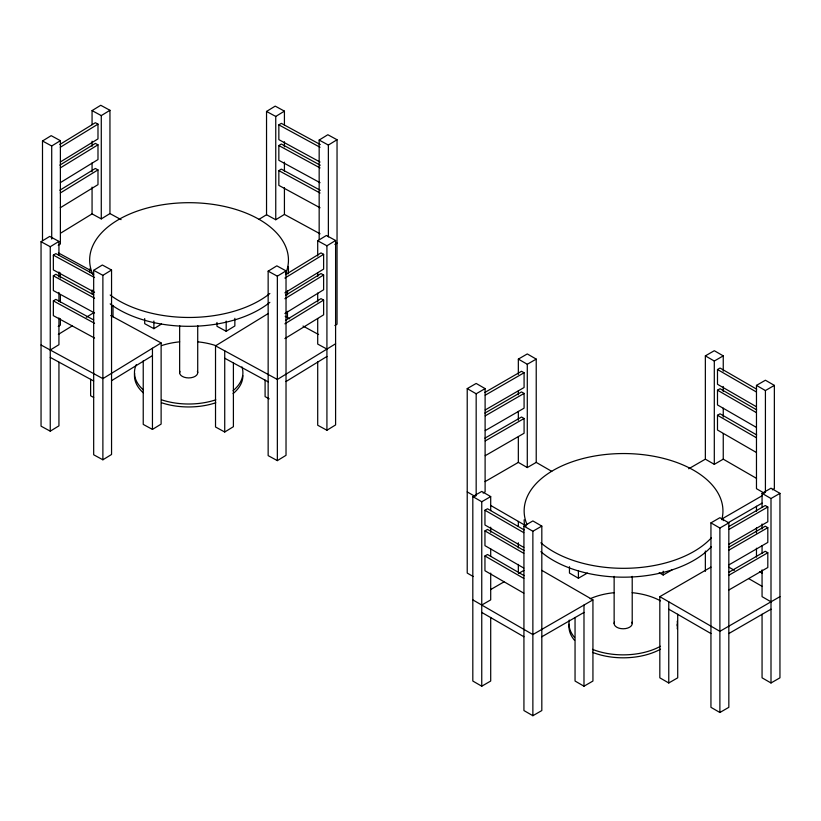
<?xml version="1.0" encoding="UTF-8"?>
<svg xmlns="http://www.w3.org/2000/svg" width="821" height="821" viewBox="0 0 821 821"><rect width="100%" height="100%" fill="white"/><g stroke="black" fill="none" stroke-linecap="round" stroke-linejoin="round"><path stroke-width="1.23" d="M42.497 240.45L42.497 140.986L51.179 135.66L60.385 140.668L60.385 243.97L58.219 245.294M92.065 124.628L92.065 110.599L100.747 105.283L109.952 110.291L109.952 213.583L101.281 218.899L92.065 213.891L60.857 233.02M51.713 239.085L51.713 145.994L60.385 140.668M101.281 218.899L101.281 115.607L109.952 110.291M59.841 144.486L95.359 122.719L97.986 124.145L97.986 138.903L60.323 161.994M60.323 147.236L97.986 124.145M59.841 165.144L95.359 143.377L97.986 144.804L97.986 159.561L60.323 182.652M60.323 167.895L97.986 144.804M59.841 190.226L95.359 168.459L97.986 169.896L97.986 184.653L60.323 207.734M60.323 192.976L97.986 169.896M58.938 362.256L58.938 425.853L50.255 431.169L41.05 426.171L41.05 241.713L49.722 236.397L58.938 241.405L58.938 255.434M259.005 219.351L266.538 214.733L266.538 111.44L275.209 106.125L284.425 111.133L284.425 125.161M50.255 431.169L50.255 246.721L58.938 241.405M266.538 214.733L275.753 219.741L275.753 116.449L284.425 111.133M94.548 292.307L53.355 269.904L53.355 255.146L55.838 253.627L93.686 274.214M320.036 162.035L278.842 139.632L278.842 124.874L281.326 123.355L320.282 144.547M94.548 312.965L53.355 290.562L53.355 275.805L55.838 274.286L93.686 294.872M320.036 182.693L278.842 160.29L278.842 145.533L281.326 144.014L320.282 165.206M93.676 270.325L102.348 265.009L111.553 270.017L111.553 454.475L102.882 459.791L93.676 454.783L93.676 270.325L102.882 275.333L111.553 270.017M94.548 338.047L53.355 315.654L53.355 300.897L55.838 299.378L93.686 319.954M319.164 239.527L319.164 140.052L327.836 134.736L337.041 139.744L337.041 324.203L334.876 325.526M320.036 207.775L278.842 185.382L278.842 170.624L281.326 169.105L320.282 190.287M328.369 236.879L328.369 145.06L337.041 139.744M58.219 326.46L60.385 325.126L60.385 318.764M58.332 334.414L72.32 325.834M86.308 317.265L93.871 312.627M50.255 350.013L58.938 344.697L58.938 317.922M275.753 219.741L284.425 214.425L284.425 187.64M144.691 318.579L144.691 323.669L153.896 328.677L161.491 324.028M268.149 271.166L276.821 265.85L286.026 270.858L286.026 455.316L277.354 460.632L268.149 455.624L268.149 271.166L277.354 276.174L286.026 270.858M317.706 256.09L317.706 240.789L326.389 235.473L335.594 240.481L335.594 424.929L326.922 430.245L317.706 425.237L317.706 361.63M110.722 315.531L161.121 342.932L102.882 378.635L41.05 345.005M326.922 430.245L326.922 245.797L335.594 240.481M111.553 380.698L152.449 355.626M285.492 274.666L321.001 252.909L323.628 254.336L323.628 269.093L284.887 292.84M334.876 244.371L337.041 243.037M284.887 278.083L323.628 254.336M216.97 322.468L216.97 326.276L226.186 331.284L234.857 325.968L234.857 318.332M285.492 295.334L321.001 273.567L323.628 274.994L323.628 289.751L284.887 313.499M284.887 298.741L323.628 274.994M233.4 363.087L233.4 426.694L224.728 432.01L215.523 427.002L215.523 345.846L268.344 313.468M285.492 320.416L321.001 298.649L323.628 300.076L323.628 314.833L284.887 338.58M284.887 323.823L323.628 300.076M143.234 360.799L143.234 424.406L152.449 429.414L161.121 424.098L161.121 342.932M335.594 343.773L277.354 379.466L215.523 345.846M286.026 381.529L326.922 356.468M473.183 576.506L467.221 573.068L467.221 388.61L476.17 383.448L485.108 388.61L485.108 491.912L483.128 493.052M518.338 374.407L518.338 359.105L527.287 353.933L536.226 359.105L536.226 462.397L551.763 471.367M467.221 388.61L476.17 393.782L485.108 388.61M518.338 359.105L527.287 364.267L536.226 359.105M484.913 392.417L521.53 371.277L524.085 372.755L524.085 387.512L485.252 409.936M485.252 395.178L524.085 372.755M484.913 413.076L521.53 391.935L524.085 393.413L524.085 408.17L485.252 430.594M485.252 415.837L524.085 393.413M484.913 438.168L521.53 417.017L524.085 418.494L524.085 433.252L485.252 455.676M485.252 440.918L524.085 418.494M485.047 481.619L518.338 462.397L527.287 467.56L536.226 462.397M688.706 468.781L705.352 459.165L705.352 355.873L714.301 350.711L723.25 355.873L723.25 371.174M490.701 617.433L490.701 681.04L481.753 686.202L472.814 681.04L472.814 496.582L481.753 491.42L490.701 496.582L490.701 510.611M705.352 355.873L714.301 361.035L723.25 355.873M472.814 496.582L481.753 501.754L490.701 496.582M756.336 406.703L717.492 384.279L717.492 369.522L720.048 368.044L756.675 389.195M523.788 547.412L484.954 524.988L484.954 510.231L487.51 508.763L524.126 529.904M756.336 427.361L717.492 404.938L717.492 390.18L720.048 388.713L756.675 409.853M523.788 568.07L484.954 545.647L484.954 530.889L487.51 529.422L524.126 550.563M764.423 493.267L756.469 488.68L756.469 385.388L765.418 380.226L774.357 385.388L774.357 488.68L772.376 489.829M523.931 526.097L532.87 520.935L541.819 526.097L541.819 710.555L532.87 715.717L523.931 710.555L523.931 526.097L532.87 531.259L541.819 526.097M756.336 452.453L717.492 430.03L717.492 415.272L720.048 413.794L756.675 434.935M756.469 385.388L765.418 390.55L774.357 385.388M523.788 593.162L484.954 570.739L484.954 555.981L487.51 554.503L524.126 575.644M490.63 589.591L503.95 581.904M518.379 573.571L523.931 570.369M705.352 459.165L714.301 464.337L723.25 459.165L756.541 478.386M481.753 605.046L490.701 599.884L490.701 573.099M569.456 566.706L569.456 573.068L578.405 578.23L587.343 573.068M710.945 522.874L719.884 517.702L728.832 522.874L728.832 707.322L719.884 712.495L710.945 707.322L710.945 522.874L719.884 528.036L728.832 522.874M762.062 507.388L762.062 493.359L771.001 488.197L779.95 493.359L779.95 677.818L771.001 682.98L762.062 677.818L762.062 614.211M762.083 495.771L723.25 518.195L723.25 520.658M575.049 617.433L575.049 681.04L583.988 686.202L592.936 681.04L592.936 599.884L532.87 634.561L472.814 599.884M727.683 523.008L762.083 503.15M762.062 493.359L771.001 498.521L779.95 493.359M728.627 526.682L765.254 505.531L767.809 507.009L767.809 521.766L728.966 544.19M541.819 636.768L583.988 612.425M728.966 529.432L767.809 507.009M659.201 572.709L663.183 575.008L672.132 569.846M728.627 547.34L765.254 526.189L767.809 527.667L767.809 542.424L728.966 564.848M728.966 550.091L767.809 527.667M677.715 614.211L677.715 677.818L668.766 682.98L659.827 677.818L659.827 596.651L710.945 567.137M728.627 572.422L765.254 551.281L767.809 552.749L767.809 567.506L728.966 589.94M728.966 575.182L767.809 552.749M779.95 596.651L719.884 631.328L659.827 596.651M728.832 633.545L771.001 609.192M266.538 111.44L275.753 116.449M319.164 140.052L328.369 145.06M278.842 124.874L320.036 147.277M278.842 145.533L320.036 167.936M278.842 170.624L320.036 193.017M284.425 214.425L320.046 233.8M92.065 110.599L101.281 115.607M317.706 240.789L326.922 245.797M42.497 140.986L51.713 145.994M109.952 213.583L121.087 219.638M285.195 316.362L289.649 318.784M303.011 326.05L318.589 334.527M326.922 349.089L317.706 344.081L317.706 318.579M41.05 241.713L50.255 246.721M58.394 252.919L90.669 270.468M53.355 255.146L94.548 277.549M224.728 358.233L268.149 381.837M53.355 275.805L94.548 298.208M269.185 398.852L265.091 396.625L265.091 380.082M53.355 300.897L94.548 323.289M50.255 357.392L93.676 381.006M93.686 397.456L90.618 395.784L90.618 379.251M717.492 369.522L756.336 391.945M717.492 390.18L756.336 412.604M717.492 415.272L756.336 437.696M759.456 571.56L762.432 573.284M728.832 567.137L734.385 570.349M748.814 578.672L762.124 586.358M771.001 601.814L762.062 596.651L762.062 569.877M467.221 491.912L475.174 496.5M490.599 505.397L526.292 526.015M668.766 609.192L710.945 633.545M484.954 510.231L523.788 532.665M484.954 530.889L523.788 553.323M541.819 570.369L592.936 599.884M484.954 555.981L523.788 578.405M481.753 612.425L523.931 636.768M771.001 498.521L771.001 682.98M765.418 390.55L765.418 492.569M762.062 523.962L762.062 529.063M762.062 545.647L762.062 553.292M756.469 506.239L756.469 511.329M756.469 527.862L756.469 532.952M756.469 548.212L756.469 557.12M723.25 386.475L723.25 391.586M723.25 408.16L723.25 417.089M723.25 433.662L723.25 459.165M719.884 528.036L719.884 712.495M714.301 361.035L714.301 464.337M705.352 551.014L705.352 571.365M668.766 601.814L668.766 682.98M663.183 571.19L663.183 575.008M632.211 576.373L632.211 623.56M614.139 576.373L614.139 623.56M583.988 605.046L583.988 686.202M578.405 570.595L578.405 578.23M532.87 531.259L532.87 715.717M527.287 364.267L527.287 467.56M518.338 390.981L518.338 394.809M518.338 411.383L518.338 420.311M518.338 436.895L518.338 462.397M518.338 521.417L518.338 526.343M518.338 542.794L518.338 547.884M518.338 564.417L518.338 572.052M490.701 527.195L490.701 532.295M490.701 548.869L490.701 556.525M481.753 501.754L481.753 686.202M476.17 393.782L476.17 495.802M317.706 272.664L317.706 276.492M317.706 293.066L317.706 301.995M287.473 290.973L287.473 294.79M287.473 311.333L287.473 317.686M284.425 141.735L284.425 146.836M284.425 162.137L284.425 171.066M277.354 276.174L277.354 460.632M226.186 321.103L226.186 331.284M224.728 350.854L224.728 432.01M197.717 325.516L197.717 372.703M179.645 325.516L179.645 372.703M153.896 321.042L153.896 328.677M152.449 348.248L152.449 429.414M113.011 305.402L113.011 316.855M102.882 275.333L102.882 459.791M92.065 141.202L92.065 146.302M92.065 162.886L92.065 171.815M92.065 187.116L92.065 213.891M92.065 289.967L92.065 293.785M60.385 272.972L60.385 278.062M60.385 294.595L60.385 302.231M58.938 272.008L58.938 277.108M58.938 292.409L58.938 301.338M677.243 624.176A54.217 31.301 0 0 1 677.243 628.835M660.505 649.206A54.217 31.301 0 0 1 592.475 652.315M574.556 640.359A54.217 31.301 0 0 1 569.107 624.176M677.243 621.23A54.217 31.301 0 0 1 677.243 625.889M660.505 646.26A54.217 31.301 0 0 1 592.475 649.36M574.556 637.414A54.217 31.301 0 0 1 569.292 620.06M590.166 598.725A54.217 31.301 0 0 1 614.17 592.69M632.17 592.69A54.217 31.301 0 0 1 660.505 600.859M631.903 622.205A9.041 5.213 0 0 1 623.17 628.773A9.041 5.213 0 0 1 614.447 622.205M711.407 546.622A99.403 57.388 0 0 1 540.875 551.661M524.732 526.035A99.403 57.388 0 0 1 524.147 519.796M711.407 537.765A99.403 57.388 0 0 1 540.875 542.804M527 524.588A99.403 57.388 0 0 1 619.198 453.603A99.403 57.388 0 0 1 721.782 519.672M242.893 375.659A54.217 31.301 0 0 1 233.092 393.608M215.79 402.762A54.217 31.301 0 0 1 161.573 402.762M143.367 392.849A54.217 31.301 0 0 1 134.613 373.329M241.949 366.874A54.217 31.301 0 0 1 233.092 390.652M215.79 399.817A54.217 31.301 0 0 1 161.573 399.817M143.367 389.893A54.217 31.301 0 0 1 136.307 364.606M161.573 345.6A54.217 31.301 0 0 1 179.676 341.834M197.676 341.834A54.217 31.301 0 0 1 215.79 345.6M197.409 371.349A9.041 5.213 0 0 1 188.676 377.917A9.041 5.213 0 0 1 179.953 371.349M288.356 266.456A99.403 57.388 0 0 1 288.068 273.927M269.852 302.354A99.403 57.388 0 0 1 110.188 303.873M89.858 272.675A99.403 57.388 0 0 1 89.643 268.939M269.852 293.508A99.403 57.388 0 0 1 110.188 295.016M93.04 274.932A99.403 57.388 0 0 1 187.968 202.695A99.403 57.388 0 0 1 285.595 273.732"/></g></svg>
